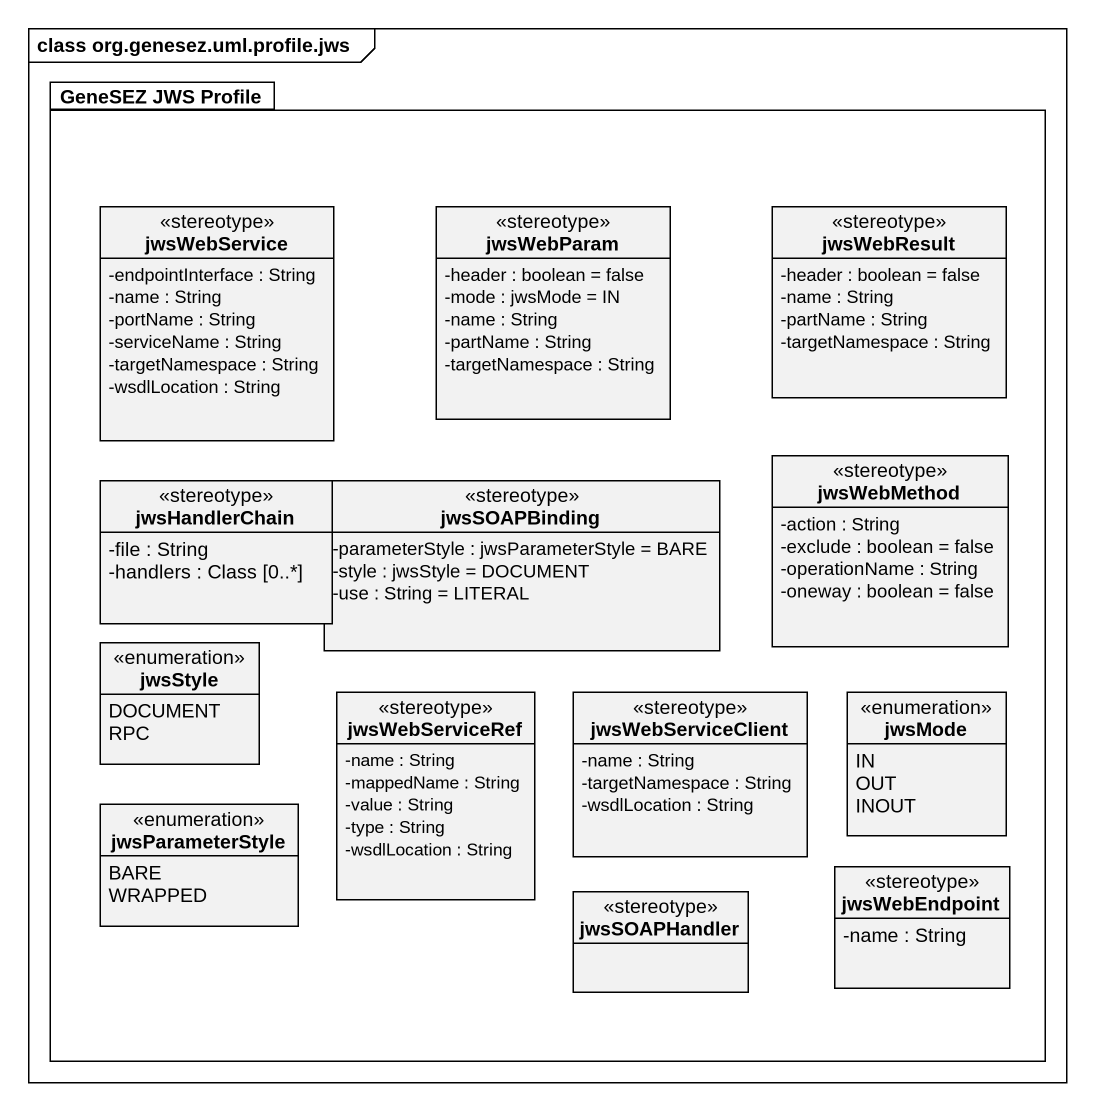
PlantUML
@startuml
mainframe class org.genesez.uml.profile.jws
hide circle
hide empty members
skinparam classAttributeIconSize 0
package "GeneSEZ JWS Profile" as GeneSEZ_JWS_Profile {
  class jwsWebService <<stereotype>> {
    -endpointInterface : String
    -name : String
    -portName : String
    -serviceName : String
    -targetNamespace : String
    -wsdlLocation : String
  }
  class jwsWebParam <<stereotype>> {
    -header : boolean = false
    -mode : jwsMode = IN
    -name : String
    -partName : String
    -targetNamespace : String
  }
  class jwsWebResult <<stereotype>> {
    -header : boolean = false
    -name : String
    -partName : String
    -targetNamespace : String
  }
  class jwsHandlerChain <<stereotype>> {
    -file : String
    -handlers : Class [0..*]
  }
  class jwsSOAPBinding <<stereotype>> {
    -parameterStyle : jwsParameterStyle = BARE
    -style : jwsStyle = DOCUMENT
    -use : String = LITERAL
  }
  class jwsWebMethod <<stereotype>> {
    -action : String
    -exclude : boolean = false
    -operationName : String
    -oneway : boolean = false
  }
  enum jwsStyle {
    DOCUMENT
    RPC
  }
  class jwsWebServiceRef <<stereotype>> {
    -name : String
    -mappedName : String
    -value : String
    -type : String
    -wsdlLocation : String
  }
  class jwsWebServiceClient <<stereotype>> {
    -name : String
    -targetNamespace : String
    -wsdlLocation : String
  }
  enum jwsMode {
    IN
    OUT
    INOUT
  }
  enum jwsParameterStyle {
    BARE
    WRAPPED
  }
  class jwsSOAPHandler <<stereotype>>
  class jwsWebEndpoint <<stereotype>> {
    -name : String
  }
}
@enduml
